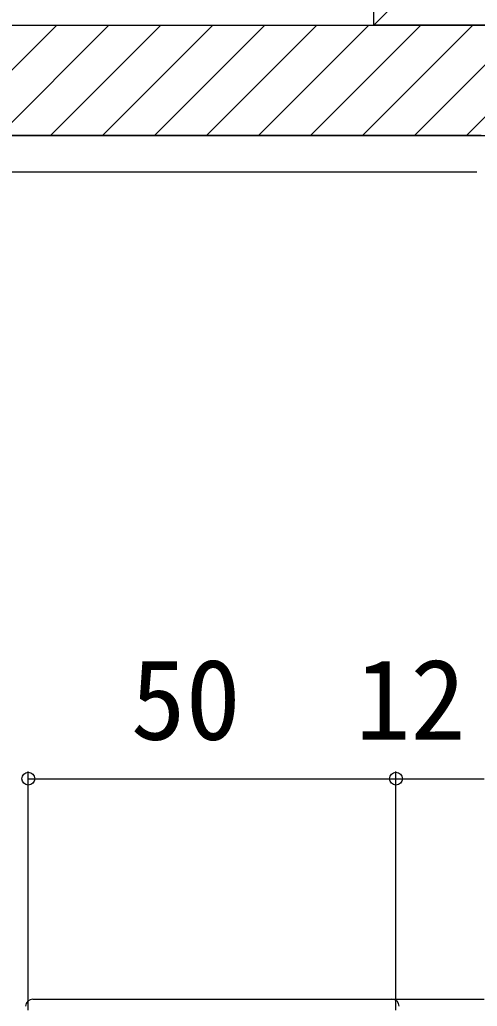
# Model space of a CAD drawing. Units: millimetres, scale not verified. Extents: x -875 to 875, y -1310 to 1300.
# Drawn here: x -593.9 to -531.6, y 831.6 to 965.7 of the extents above; entities that cross this region are included whole.
import ezdxf
from ezdxf.enums import TextEntityAlignment as Align

# ---------------------------------------------------------------- set-up
doc = ezdxf.new("R2010")
doc.units = ezdxf.units.MM
doc.header["$LTSCALE"] = 4
for name, color, linetype in [('0-5_YKK_13', 4, 'Continuous'), ('0-6_YKK_D', 6, 'Continuous'), ('0-8_YSS_K', 3, 'Continuous')]:
    doc.layers.add(name, color=color, linetype=linetype)
doc.styles.add('ＭＳ ゴシック', font='')
doc.styles.get('ＭＳ ゴシック').set_extended_font_data('MS Gothic')

msp = doc.modelspace()

# ---------------------------------------------------------------- linework, layer by layer
at = {"layer": '0-5_YKK_13'}
for p, q in [((-592.079, 832.5), (-543.239, 832.5)), ((-543.239, 832.5), (-530.699, 832.5))]:
    msp.add_line(p, q, dxfattribs=at)
for centre, start, end in [((-592.079, 831.5), 90, 177), ((-543.239, 831.5), 3, 90)]:
    msp.add_arc(centre, 1, start, end, dxfattribs=at)
at = {"layer": '0-6_YKK_D'}
for p, q in [((-531.11, 950), (-713.699, 950)), ((-531.699, 945), (-683.699, 945)), ((-592.699, 831), (-592.699, 863.5)), ((-542.699, 831), (-542.699, 863.5)), ((-542.699, 858.765), (-542.699, 863.5)), ((-592.699, 862.5), (-542.699, 862.5)), ((-542.699, 862.5), (-530.699, 862.5))]:
    msp.add_line(p, q, dxfattribs=at)
for centre in [(-592.699, 862.5), (-542.699, 862.5), (-542.699, 862.5)]:
    msp.add_circle(centre, 0.875, dxfattribs=at)
at = {"layer": '0-8_YSS_K'}
for p, q in [((-450.699, 1060), (-545.699, 965)), ((-545.699, 965), (-545.699, 1060)), ((-725, 965), (-261.199, 965)), ((-603.828, 950), (-588.828, 965)), ((-596.757, 950), (-581.757, 965)), ((-589.686, 950), (-574.686, 965)), ((-582.615, 950), (-567.615, 965)), ((-575.544, 950), (-560.544, 965)), ((-568.473, 950), (-553.473, 965)), ((-561.401, 950), (-546.401, 965)), ((-554.33, 950), (-539.33, 965)), ((-547.259, 950), (-532.259, 965)), ((-440.699, 965), (-545.699, 965)), ((-540.188, 950), (-525.188, 965)), ((-533.117, 950), (-518.117, 965)), ((-725, 950), (-261.199, 950))]:
    msp.add_line(p, q, dxfattribs=at)

# ---------------------------------------------------------------- texts
at = {"layer": '0-6_YKK_D', "style": 'ＭＳ ゴシック'}
for s, p in [('50', (-578.779, 864.5)), ('12', (-548.205, 864.5))]:
    msp.add_text(s, height=11, dxfattribs=at).set_placement(p, align=Align.BOTTOM_LEFT)

doc.saveas('drawing.dxf')
